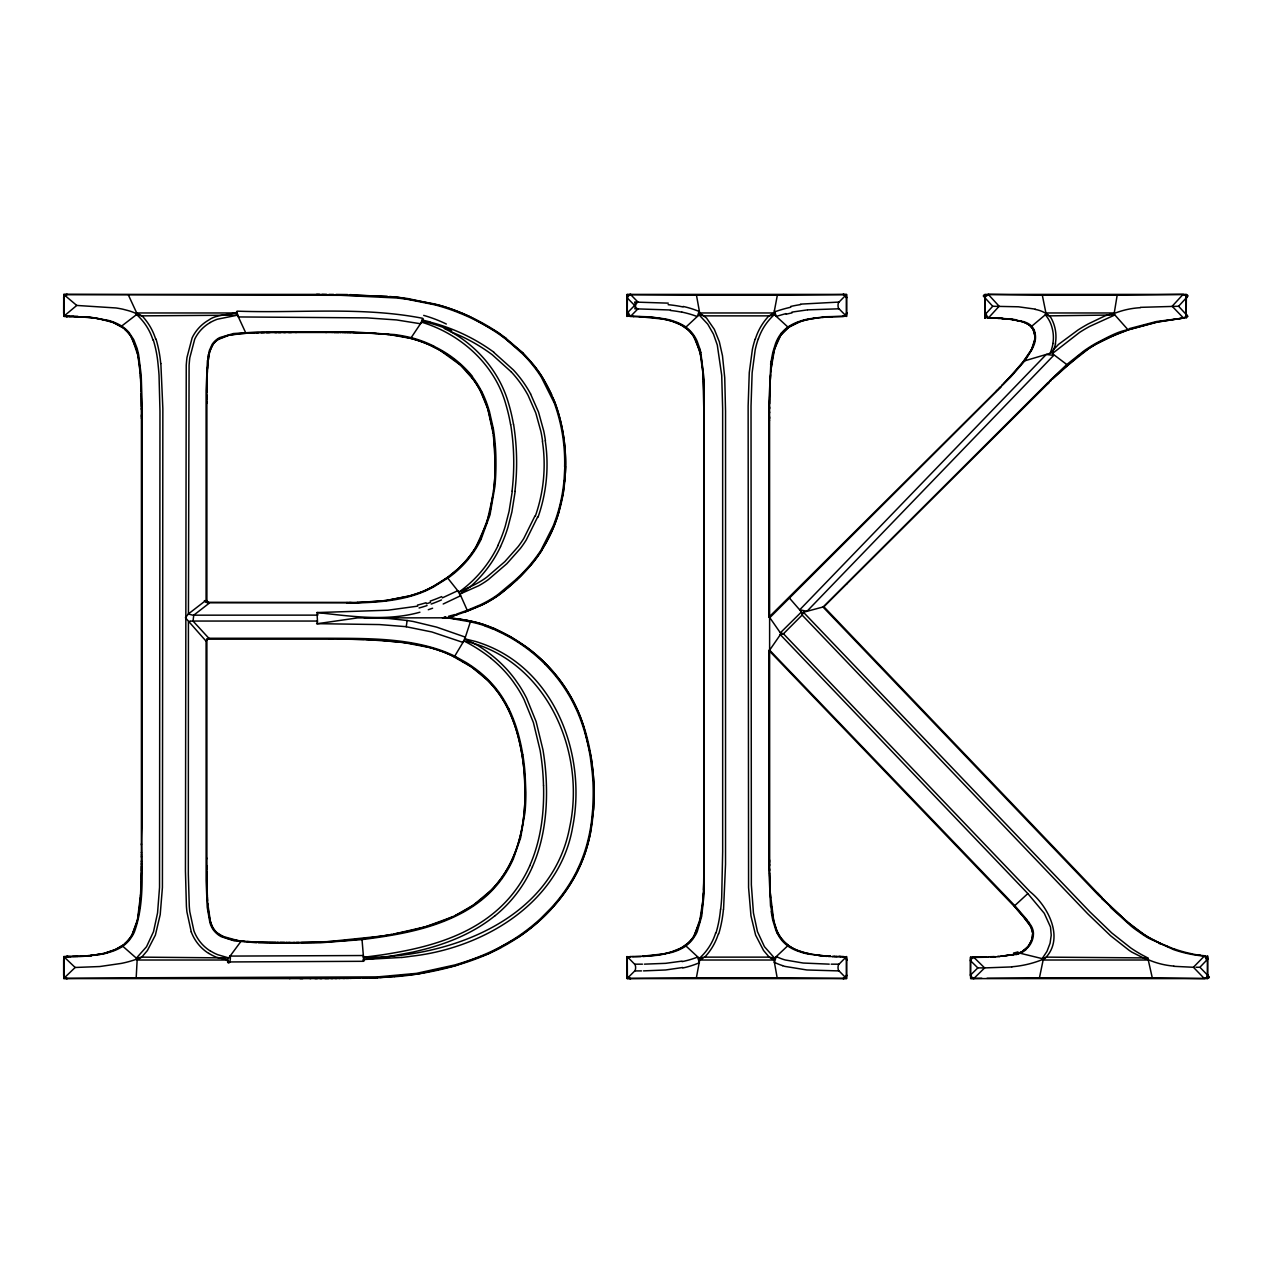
<?xml version="1.0" encoding="UTF-8"?>
<svg xmlns="http://www.w3.org/2000/svg" width="1273" height="1273" viewBox="0 0 1273 1273"><rect width="100%" height="100%" fill="white"/><g stroke="black" fill="none" stroke-linecap="round" stroke-linejoin="round"><path stroke-width="1.5" d="M141.414 857.143L141.414 854.692M141.414 417.878L141.398 844.922M141.398 862.028L141.414 856.283M508.866 708.934A111.276 111.276 62.5 0 0 498.38 691.51L495.102 687.309A110.56 110.544 0 0 0 475.259 668.675A132.408 132.408 0 0 0 465.934 662.39L454.716 656.136A132.997 132.901 20.9 0 0 440.251 650.073C404.273 637.805 365.606 638.441 328.036 638.266L208.852 638.266L206.894 639.173L206.083 641.178L206.131 880.868L207.213 907.235L209.902 922.654A31.3 31.268 73.1 0 0 211.095 925.837A22.453 22.453 0 0 0 213.578 930.229A23.71 23.71 0 0 0 221.247 936.689L234.375 940.89L256.669 942.752M206.894 395.553L207.228 374.039M206.894 866.977L206.894 865.704M206.894 858.734L206.894 639.173L330.598 639.173M206.894 397.526L206.894 395.091M206.894 858.209L207.197 892.707M417.703 606.139L387.835 610.213L316.691 612.584L317.979 614.891L317.136 615.13L317.534 621.956A17.265 11.33 -0.1 0 1 317.12 622.386L316.595 623.659L379.434 624.566L405.641 626.634L431.802 631.949L462.958 642.404L465.361 637.152M704.096 857.97L704.096 847.022M704.096 425.262L704.096 829.455M704.096 856.427L703.539 889.891M769.576 411.943L769.576 420.233M846.465 978.396L846.465 956.723M846.465 316.277L846.465 294.604M141.398 860.882L141.351 871.225M704.08 863.937L704.08 862.537M769.576 412.85L769.656 399.945M64.239 314.829A3.692 3.692 0 0 1 63.65 312.808L63.714 297.373L64.987 295.256L67.342 294.397A3.692 3.692 0 0 0 65.989 294.668M141.398 864.653L141.398 863.333M206.894 392.195L206.91 389.331M769.592 408.665L769.592 407.01M1207.425 956.278L1207.44 978.46M1207.631 978.603L1207.711 955.975M141.383 865.974L141.271 875.999M206.91 388.52L206.942 385.926M206.894 402.889L206.894 602.527L346.877 602.638M704.064 868.122L704.064 866.722M769.624 403.716L769.672 398.783M1207.647 974.959L1207.647 974.911A3.692 3.692 0 0 1 1207.393 976.28M704.049 869.523L704.017 872.323M141.335 872.546L140.507 896.256M206.958 385.035L206.958 384.16M769.672 399.308L770.07 384.366M704.001 873.899L703.937 877.065M206.974 383.268L206.99 382.393M769.688 398.035L769.719 396.142M564.814 466.841L564.05 480.748M565.626 466.857L564.862 480.828M141.255 876.858L141.208 879.452M207.006 381.502L207.022 380.627M769.735 395.505L770.229 380.977M207.053 379.847L207.101 377.524M703.874 880.311L703.221 895.651M141.16 881.043L140.73 892.468M207.133 376.744L207.531 367.961M207.244 373.657L207.388 370.554M137.229 958.967A109.876 109.876 0 0 1 121.126 963.438L99.724 966.541L75.155 967.48L63.809 978.364L136.179 977.791L137.213 958.919L122.781 946.237A34.323 34.307 0 0 0 129.91 939.458L132.312 935.941A39.352 39.336 0 0 0 134.317 932.138C146.65 898.404 140.173 861.2 142.21 826.177L142.178 405.037L141.208 375.217L138.646 354.753A81.695 81.615 79.1 0 0 136.863 347.752L133.776 339.732L129.066 332.539A33.957 33.957 0 0 0 127.395 330.709A35.389 35.373 43.5 0 0 121.683 326.047A49.424 49.408 49.1 0 0 108.555 320.446L90.033 317.104L69.283 316.531M703.38 892.994L702.919 899.963A161.719 161.719 0 0 1 700.85 916.894L694.533 935.146A33.878 33.878 0 0 1 692.241 938.583A33.719 33.703 -41 0 1 685.399 945.266M770.213 381.168L770.881 371.414M704.16 893.248L704.224 380.85M207.435 369.552L208.279 359.925M704.144 893.662L701.678 916.353L697.238 931.597A40.927 40.927 0 0 1 695.758 934.621L692.878 939.06A34.196 34.18 -37.1 0 1 685.892 945.919L699.068 958.155L704.446 957.137L769.226 957.137L774.589 958.155L787.685 945.855A34.228 34.212 37.4 0 1 780.715 938.981A35.915 35.899 53.9 0 1 777.294 933.364M770.308 379.577L770.611 374.803M140.619 894.33L137.468 919.918M703.157 896.653L703.014 898.674M140.444 897.226L140.189 900.616M702.951 899.693L699.545 922.432L693.562 936.721A33.257 33.257 0 0 1 687.786 943.357L681.135 948.019L670.744 952.22M770.865 371.636L771.565 364.683M771.104 368.899L774.525 349.057L780.588 335.563M193.369 618.312L193.798 615.13L209.361 603.084M406.246 626.73L407.137 620.492L413.168 621.463L436.639 627.128L465.043 637.025M193.305 618.996L193.019 621.049L317.136 621.049M493.653 490.71L494.417 483.056A240.056 240.056 0 0 0 495.197 462.624L493.415 435.095M720.709 909.113L721.218 904.005A270.751 270.719 -86.9 0 0 721.696 897.64L722.666 851.557L722.65 408.649L721.711 375.36L717.288 345.015L713.469 334.147L707.772 324.185L699.068 314.845L685.924 327.097A34.196 34.196 0 0 1 692.91 333.956L694.692 336.565A39.447 39.447 0 0 1 697.174 341.259L700.07 349.454M723.557 909.431L725.53 864.367L725.546 411.211L724.735 377.747L722.491 355.819L719.325 341.721L714.344 329.373L706.515 318.043L699.689 312.967L696.474 295.209L627.35 294.7L627.255 316.245M207.419 360.593L206.099 390.461L206.083 600.235L188.324 613.984L185.444 617.755L206.083 641.178M770.786 364.587L768.797 405.482L768.765 617.341L996.027 391.336M512.303 491.123L509.073 511.38L505.238 526.258A143.992 143.992 0 0 1 497.886 545.385M515.167 491.426L511.889 511.985L507.991 527.102A146.904 146.904 0 0 1 500.496 546.626M493.176 494.497L486.732 523.155L475.847 547.199A100.074 100.074 0 0 1 458.312 568.601L448.128 576.987M1055.603 343.917L1052.341 353.592L1066.79 364.524L1084.135 350.759A149.832 149.816 0 0 1 1095.321 343.615C1105.537 338.411 1118.442 330.869 1128.514 329.755L1125.284 330.9A233.739 233.739 0 0 0 1115.132 334.863L1095.735 344.315A149.164 149.164 0 0 0 1084.596 351.412L1078.231 356.09M1185.529 294.413L1117.169 295.209L1114.082 314.081L1127.735 329.452M208.088 356.122L208.39 354.531M209.122 354.674L208.82 356.249A77.796 77.637 -82.9 0 0 208.374 359.941M627.303 978.412L696.379 977.791L699.689 960.017L703.253 957.948M699.068 314.845L704.446 315.863L769.226 315.863L773.984 312.967L777.342 295.209L846.418 294.636M208.963 355.501L209.249 354.021A39.129 39.129 0 0 1 210.22 350.377L211.032 348.166M697.445 316.356L699.275 310.676M987.005 978.285L1039.452 977.791L1043.367 958.919L1019.991 953.191A22.484 22.468 0 0 0 1023.381 951.583L1023.794 951.249A21.386 21.386 0 0 0 1026.324 949.324M490.471 509.518L494.115 486.318A239.117 238.99 -85.9 0 0 495.133 461.749A212.193 212.193 0 0 0 492.492 428.428L488.673 411.816M985.063 297.102L984.936 298.089A3.692 3.692 0 0 1 985.079 297.07L988.596 294.397L1182.681 294.397A3.692 3.692 0 0 1 1184.049 294.668M137.357 920.411L137.118 921.397M1032.069 938.678L1032.674 933.634A20.05 20.034 -55.6 0 1 1023.269 950.501M489.548 513.321L489.23 514.626M774.414 962.42L776.212 956.644L777.055 957.041M411.115 337.759L421.554 322.149C460.746 333.924 494.99 364.555 505.938 404.687A169.134 169.134 0 0 1 510.584 424.657M489.055 515.279L480.319 538.988A100.838 100.822 -47.3 0 1 461.303 565.753A109.924 109.908 0 0 1 448.923 576.398L445.12 579.12A137.977 137.977 0 0 1 433.043 586.535L428.285 588.969A106.741 106.741 0 0 1 416.08 593.982L412.134 595.255M136.816 922.591L132.153 934.621A34.116 34.116 0 0 1 129.273 938.949A33.846 33.83 -40.9 0 1 122.303 945.568A46.512 46.465 0.5 0 1 108.842 951.87L106.471 952.665M1097.374 892.866L1102.291 897.974L823.87 606.76L803.422 612.249L802.547 614.334M532.369 866.897C543.635 841.437 547.199 813.224 546.419 785.584A255.3 255.3 0 0 0 542.95 749.749L536.14 721.696L526.608 698.193A133.442 133.442 0 0 0 519.368 685.558L515.215 679.575A123.64 123.64 0 0 0 505.922 668.357L503.408 665.731A132.535 132.535 0 0 0 492.603 655.961A150.962 150.962 0 0 0 477.805 645.459L464.82 638.855L470.374 621.861L449.894 618.264M209.504 350.155L212.13 344.394A18.745 18.745 0 0 1 213.53 342.517A19.891 19.875 -39.1 0 1 215.105 340.846A20.559 20.559 0 0 1 218.813 338.077A24.601 24.585 0 0 1 219.577 337.647L233.405 333.542L257.751 331.982L352.844 331.903L394.598 334.56A154.717 154.669 9.3 0 1 410.908 337.616M210.22 350.377L212.782 344.84M1031.703 939.904L1028.345 946.189M429.828 321.878L422.015 319.921L422.62 319.221A8.927 5.569 12.2 0 0 422.986 318.966L420.472 323.756L396.555 319.937L367.054 317.884L238.401 316.945L236.762 311.805A10.677 6.667 0 0 0 237.033 312.076C231.336 315.099 216.505 314.097 208.915 319.953A40.816 40.816 0 0 0 192.128 337.87L187.004 357.363A150.946 150.946 0 0 0 186.24 365.224L185.444 871.13L186.415 906.36A178.777 178.777 0 0 0 186.94 912.025L191.252 931.868M534.915 516.026L523.808 538.431A115.493 115.493 0 0 1 518.127 546.658L504.824 561.648L486.716 577.226A83.413 83.413 0 0 1 476.452 583.686A108.81 108.81 0 0 1 470.23 586.758L458.869 592.136L447.555 577.862M537.604 517.061L526.258 539.959A118.325 118.325 0 0 1 520.418 548.408L506.829 563.716L488.434 579.533A85.482 85.482 0 0 1 478.712 585.739L459.999 594.03L467.239 610.292L479.937 605.009A120.712 120.696 -25.7 0 0 488.88 600.395L492.285 598.374A102.524 102.381 -32.4 0 0 498.045 594.459L516.504 579.04M995.709 391.654L1010.555 377.142L1024.813 360.8L1050.098 353.321L1050.496 352.335A43.712 43.696 -80.4 0 0 1052.962 343.487M529.727 865.72C540.834 840.673 544.303 812.874 543.539 785.664M211.334 347.465L212.384 345.476A18.474 18.474 0 0 1 214.341 342.787A19.429 19.429 0 0 1 217.938 339.605L229.474 335.054L248.521 333.017M1031.751 348.802L1034.71 339.652A18.22 18.204 -60.9 0 0 1034.678 335.022L1034.71 335.595A18.204 18.204 0 0 1 1034.678 339.859L1034.551 340.734A23.853 23.805 -61 0 1 1033.66 344.156A37.458 37.363 -59.9 0 1 1031.241 349.9M577.496 869.427L578.26 867.836A147.636 147.636 0 0 0 587.187 843.299L588.619 837.507A176.104 176.104 0 0 0 591.468 821.721L592.9 806.987A224.653 224.653 0 0 0 592.184 772.075L590.37 757.69A204.635 204.603 79.4 0 0 584.275 730.702L582.939 726.485A166.89 166.89 0 0 0 576.876 710.62L574.059 704.653A155.577 155.513 62.9 0 0 544.621 663.854M541.296 919.042C556.842 904.594 569.922 887.408 579.008 868.186A148.289 148.289 0 0 0 587.983 843.506L589.431 837.682A177.09 177.09 0 0 0 592.279 821.833L593.711 807.034A225.607 225.607 0 0 0 592.995 771.995L591.181 757.562A205.446 205.43 79.1 0 0 585.071 730.463L580.472 717.16A161.146 161.146 0 0 0 574.791 704.287A154.415 154.415 0 0 0 557.892 677.491L553.882 672.574A161.305 161.305 0 0 0 526.306 646.986L510.6 636.786L493.813 628.369A120.267 120.267 0 0 0 473.827 621.797L467.334 620.428M781.208 634.511L783.468 633.779L802.276 614.923L801.481 611.915L789.244 597.833M481.051 539.338L490.01 514.817L494.926 486.397A239.897 239.785 -85.8 0 0 495.945 461.733A212.973 212.973 0 0 0 493.288 428.285L493.128 427.808M635.004 304.374L635.577 303.547M1186.102 294.731L1186.181 317.598L1186.372 294.397M1032.26 349.073L1024.86 360.8M803.422 612.249L1089.72 911.691L1111.727 932.918L1130.742 947.939A139.712 139.712 0 0 0 1142.263 955.036L1147.8 957.933L1152.272 977.791L1206.804 978.571M454.604 656.359L463.897 640.86C545.178 658.587 586.201 749.781 569.779 826.67C552.625 920.284 448.43 958.267 363.505 957.328L362.025 939.601C397.653 935.066 434.236 928.956 465.791 910.832A127.921 127.921 0 0 0 482.308 899.454A110.083 110.083 0 0 0 500.178 881.075L502.087 878.465M454.525 656.502L460.38 660.051M1031.21 349.868L1022.776 362.391L1008.773 378.383M132.217 934.509L137.611 919.249A152.219 152.219 0 0 0 140.11 900.616M981.833 978.285L970.615 978.396L970.663 957.503L983.854 957.264M541.407 550.732L549.061 537.222A150.485 150.485 0 0 0 553.819 526.608M131.453 935.798L130.642 937.055A33.241 33.241 0 0 1 124.818 943.611M985.159 317.964L985.254 294.747M240.661 941.781L228.726 957.933L141.749 957.137L136.37 958.171L146.522 946.73L153.508 931.693L157.55 912.932L159.539 887.424L159.968 411.115L159.03 375.28A269.876 269.86 86.6 0 0 158.52 368.899L158.011 363.807A119.614 119.614 0 0 0 153.301 339.971M780.986 335.006L789.005 327.177L800.24 321.623A74.852 74.852 0 0 1 809.533 319.205L811.442 318.839M1050.098 353.321L1058.5 344.426L1078.136 329.914A166.286 166.286 0 0 1 1088.256 323.915L1105.012 315.863L1114.257 312.967L1045.929 312.967L1050.798 317.438A38.938 38.938 0 0 1 1055.317 343.869M1018.32 367.817L1003.474 383.857M1027.82 946.841L1023.062 951.026A20.782 20.734 -11.9 0 1 1019.784 952.697L1021.63 951.87M986.129 313.46L992.733 306.268L1018.448 306.793L1035.235 309.132M1140.401 307.35L1178.591 306.252L1188.075 295.925M551.273 909.033L545.783 914.73A186.16 186.16 0 0 1 519.32 936.578L488.577 953.7L454.254 966.08A318.25 318.25 0 0 1 417.83 973.972L414.664 974.481A285.391 285.391 0 0 1 398.974 976.375L394.773 976.725M1008.28 378.893L1002.217 385.13M1173.833 966.318L1193.39 967.273L1204.338 956.103A126.218 126.17 23.3 0 1 1191.003 954.257A124.993 124.977 30 0 1 1173.706 949.658L1148.739 938.281A117.434 117.402 30.2 0 1 1143.663 935.178L1135.15 929.226A167.224 167.224 0 0 1 1130.917 925.917L1110.342 907.251M628.305 311.885L634.638 305.44A3.692 3.119 44.5 0 0 637.996 308.798L630.724 316.181L650.01 316.85L664.999 318.871A78.576 78.576 0 0 1 671.317 320.366L672.319 320.669M630.803 956.819L627.398 956.835L634.638 964.186A3.739 1.512 -90 0 1 635.625 967.544A3.739 1.512 -90 0 1 634.781 970.901L627.382 978.269L627.255 956.755M846.274 294.715L839.034 302.067L800.446 304.136M1001.644 385.703L1002.567 384.78M1049.859 380.659L1066.79 364.524M1050.209 381.391L1051.164 380.42M1000.721 386.626L998.891 388.472M1001.024 386.928L769.783 617.676M1047.345 383.205L1061.602 370.316M1049.143 382.473L1047.95 383.65M1048.793 382.807L846.8 583.861M780.349 632.824L801.481 611.915M823.233 606.919L1047.122 383.428M823.87 606.76L847.118 583.543M997.045 390.318L997.968 389.395M1052.278 379.322L1077.96 356.297M977.823 967.894L970.678 960.86A3.692 3.135 -45.4 0 1 973.988 957.487L984.634 967.91L977.823 967.894L970.678 974.911A3.628 3.071 45.2 0 0 974.068 978.269L984.634 967.91L1011.876 966.907M1014.247 906.121L1027.836 893.582L780.349 634.686M517.061 579.629L506.988 588.524M1063.019 368.995L1088.924 348.484A146.236 146.236 0 0 1 1105.187 339.318L1109.706 337.218M1052.341 353.592L1079.695 332.333A163.358 163.358 0 0 1 1089.624 326.445L1114.862 314.972L1049.779 315.863L1045.308 314.797L1045.929 315.529A31.045 31.029 0 0 1 1050.655 323.485A35.405 35.389 59.9 0 1 1052.214 328.339A40.816 40.8 0 0 1 1053.153 333.335A36.949 36.917 -78.9 0 1 1052.914 343.487M1021.185 321.417L1023.206 322.053A32.271 32.223 41.4 0 1 1024.51 322.578L1027.311 323.851A17.551 17.551 0 0 1 1029.284 325.14A12.794 12.794 0 0 1 1032.753 328.975L1033.469 330.55A17.615 17.551 72.2 0 1 1034.312 333.224L1034.599 334.735L1033.469 330.55A12.714 12.635 59.7 0 0 1031.719 327.543L1031.098 326.763L1046.151 314.081L1042.316 295.209L985.875 294.413M121.699 326.031L137.213 314.081A46.512 46.512 0 0 0 127.809 310.501L122.685 309.164A122.797 122.797 0 0 0 116.066 307.971L76.762 305.44L63.745 316.309M506.288 589.097L498.539 595.159A103.431 103.304 -32.3 0 1 492.683 599.042L488.705 601.429A122.733 122.717 -25.6 0 1 480.271 605.725L467.525 611.056M495.133 915.605C473.54 933.189 447.141 943.802 420.297 950.342A352.414 352.414 0 0 1 412.961 952.077L386.833 956.962L363.33 959.556L363.632 961.306L363.362 955.53L230.095 956.087M447.937 577.13L433.043 586.519A108.698 108.682 0 0 1 420.599 592.391M122.685 945.314L115.684 949.419L105.245 952.968M1023.333 950.851L1022.251 951.536M459.999 594.03L470.23 586.758A123.942 123.942 0 0 0 500.544 546.658M210.331 322.451L212.607 321.242A47.372 47.372 0 0 1 217.365 319.221L237.542 315.147L245.832 333.065M501.626 947.287L501.689 947.255A189.216 189.168 -30 0 0 541.311 919.042M500.862 946.746L500.91 946.714A237.049 237.049 0 0 1 456.18 964.536M460.508 595.796L457.739 590.72L442.32 597.896M63.952 978.285L63.873 956.787M460.365 595.859L443.195 604.007M455.4 915.462L473.285 905.151L491.107 890.273A107.393 107.393 0 0 0 506.765 869.825C517.045 852.417 522.264 832.447 524.158 812.429A210.013 210.013 0 0 0 525.049 792.299L524.317 773.904A228.822 228.822 85.4 0 0 522.535 758.167C519.193 736.065 512.701 713.962 500.066 695.297A103.781 103.781 0 0 0 487.702 680.355L471.567 667.004L451.39 655.42A125.916 125.916 0 0 0 439.487 650.551L433.266 648.53A168.657 168.657 0 0 0 417.48 644.727L409.731 643.342M452.265 916.942L425.373 926.792L393.707 934.08M1110.295 336.947L1128.435 329.787M466.905 610.419L456.434 614.159M420.583 592.343L408.824 596.194M466.077 611.581L482.069 604.898A111.053 111.053 0 0 0 502.071 592.566L507.704 587.919A266.216 266.216 0 0 0 513.544 582.843L515.358 581.188A186.988 186.988 0 0 0 520.673 576.16L530.841 565.132A140.746 140.746 0 0 0 546.626 541.9L551.591 531.828A156.547 156.547 0 0 0 558.465 513.449L563.239 493.16L565.451 472.394A183.455 183.455 0 0 0 564.353 442.145C561.823 421.029 555.601 400.231 545.019 381.725A131.246 131.246 0 0 0 534.469 366.083L522.216 352.35L505.922 338.268M466.936 611.263L464.518 612.138M1019.912 953.222L1018.623 953.668M432.613 608.223L428.269 609.735M465.218 611.899L456.434 614.891M1018.416 953.27L1019.323 952.936L1015.583 954.114M1129.135 328.673L1156.457 321.528L1186.134 317.709A4.631 3.342 50.9 0 0 1187.041 317.359M430.592 602.415L426.407 603.784M457.134 614.652L451.024 616.578M455.288 615.257L449.464 617.039M776.355 316.356L786.014 313.588M801.465 320.669L802.467 320.366A79.992 79.976 1.4 0 1 808.769 318.887L825.031 316.754L846.418 316.245M672.239 952.347L658.634 955.196L642.945 956.548M448.955 617.198L447.937 617.5M411.656 595.382L388.026 600.235M108.985 952.49L99.994 954.082M456.211 964.648L416.462 973.368L377.874 976.868M456.45 965.443L418.085 973.956L379.815 977.6M455.177 614.525L448.557 616.275M1183.619 317.995L1183.174 318.075A3.692 3.692 0 0 0 1184.638 317.55M669.884 952.475L665.652 953.493M408.347 596.321L385.624 600.538L351.905 603.036M419.915 612.218C386.149 621.685 351.221 616.243 317.136 612.552M190.091 621.256L188.42 621.813L188.324 873.93L189.279 906.137A175.976 175.976 0 0 0 189.788 911.723L193.926 930.849A40.72 40.704 0 0 0 210.427 951.09M107.012 953.031L94.854 954.909M105.802 953.334L99.628 954.575M1016.029 954.384L1001.103 956.103M445.55 617.007L444.738 617.198M1015.106 954.225L1004.827 955.768M682.758 967.496L665.62 969.978L643.501 970.885M665.254 953.588L664.379 953.763M1013.849 954.495L1011.255 954.973M681.946 961.131L665.572 963.343L644.409 964.154M1158.43 321.814L1128.546 329.739L1155.55 322.387L1183.11 318.091L1159.337 321.639M664.14 953.811L642.451 956.214M637.98 302.083L630.756 294.731A3.628 3.071 -44.9 0 0 627.414 298.105L634.527 305.329M769.226 315.863L774.605 314.845L787.86 327.018A48.167 48.167 0 0 1 801.481 320.748M810.806 318.95L809.533 319.189A77.176 77.08 -1.4 0 0 802.626 320.812L801.64 321.162A45.701 45.685 22.4 0 0 788.289 327.543A34.657 34.657 0 0 0 785.441 330.009A33.241 33.241 0 0 0 781.893 333.812A38.285 38.27 -61.7 0 0 776.769 342.708L773.809 351.794A105.388 105.373 -82.4 0 0 772.186 360.275M99.771 954.129L97.957 954.432M391.591 934.477L384.86 935.623M811.426 318.839L812.938 318.584M99.405 954.623L91.258 955.371M812.715 318.616L814.052 318.393M813.161 318.536L825.62 317.088M382.377 936.021L325.092 941.94M814.274 318.361L816.295 318.075M1010.762 955.052L1005.575 955.705M95.395 955.227L90.526 955.45M387.74 600.267L386.292 600.442A297.452 297.452 0 0 1 357.633 602.336M363.505 957.328L381.152 954.989A491.028 491.028 0 0 0 395.219 952.681C430.051 946.523 465.457 936.085 493.319 913.378A128.637 128.637 0 0 0 529.775 865.735M91.672 955.705L89.81 955.514M362.025 939.601L320.398 942.784L274.682 943.086M807.177 309.912L794.718 311.694A137.548 131.151 3.2 0 0 791.854 312.156M90.94 955.784L87.487 955.737L88.728 955.625M401.759 957.423L363.617 959.524M1005.415 956.039L1000.626 956.134M807.687 309.864L839.034 308.798L846.274 316.15M822.278 317.375L831.619 316.77M87.169 955.768L88.187 956.039L80.04 956.198M87.646 956.087L86.835 955.8M87.423 956.103L79.578 956.564M394.455 976.757L377.81 977.696M317.136 623.738L357.49 617.898L447.714 617.819M1000.18 956.5L997.809 956.325M999.719 956.532L997.125 956.691M826.193 317.057L830.107 316.834M996.775 956.723L990.044 956.707M995.581 956.787L993.131 956.58M994.69 956.835L991.731 956.644M324.154 941.988L316.054 942.322M642.165 956.23L644.902 956.103A143.34 143.34 0 0 0 662.31 954.177L672.096 951.806A45.573 45.542 4.1 0 0 685.447 945.378M991.603 956.978L988.803 956.755M830.68 316.802L832.256 316.738M249.19 332.985L254.918 332.794M831.89 316.754L842.949 316.516A3.692 3.692 0 0 0 846.593 312.824M377.381 976.884L136.179 977.791M377.604 977.696L369.075 977.982M641.337 956.262L635.227 956.421M377.906 977.68L353.814 978.285M988.5 957.105L979.669 957.041M77.128 956.309L81.758 956.118A146.14 146.14 0 0 0 97.957 954.464M78.862 956.596L77.955 956.278M986.161 956.85L984.618 956.898M986.957 957.169L983.838 956.93M237.033 312.967L136.688 312.967L141.749 315.863L237.542 315.147M77.78 956.294L67.962 956.484M640.987 956.628L632.506 956.803M315.529 942.338L312.935 942.418M77.796 956.628L67.103 956.5M76.475 956.325L72.545 956.421M981.929 956.978L973.988 957.169A3.692 3.692 0 0 0 970.376 960.86M363.489 961.306L230.047 961.942M977.966 957.089L979.096 957.057M367.07 978.03L363.044 978.125M312.41 942.434L307.398 942.513M976.264 957.121L977.393 957.089M256.7 332.762L258.308 332.73M357.633 602.4L348.547 602.527M262.715 332.651L241.663 333.431A147.143 147.143 0 0 0 237.224 333.844L227.437 335.531L219.974 338.347A24.012 23.996 -29.9 0 0 219.227 338.777A20.177 20.177 0 0 0 215.646 341.435M973.574 957.169L970.678 957.232M359.559 978.189L350.027 978.332M634.575 956.437L632.013 956.469M261.204 332.683L264.243 332.635M352.732 603.02C375.678 602.575 399.149 601.111 420.806 592.884A111.833 111.817 -15.6 0 0 433.345 587.076L449.417 577.035A110.671 110.671 0 0 0 461.892 566.31A101.617 101.617 -47.4 0 0 481.067 539.338M70.906 956.787L67.31 956.5A3.692 3.692 0 0 0 66.291 956.644M263.606 332.651L269.94 332.587M351.3 978.316L346.24 978.38M348.77 978.348L338.952 978.444M266.503 332.619L268.985 332.587M351.062 603.036L351.889 602.495M631.36 956.484L630.724 956.484A3.692 3.692 0 0 0 627.064 960.176M342.962 978.412L344.983 978.396M351.062 602.511L346.861 603.068M66.896 956.5L68.312 956.803M66.276 956.5L63.984 956.516A3.835 0.812 -89.6 0 0 63.841 956.516M67.453 956.819L63.984 956.835L75.155 967.48M269.796 332.587L276.973 332.539M1199.055 967.257L1195.984 967.273M339.986 978.444L327.416 978.523M334.942 978.476L336.947 978.46M274.857 332.555L280.856 332.524M350.218 602.511L206.894 602.527M306.968 942.513L305.265 942.513M642.467 964.17L634.638 964.186M641.528 970.901L634.638 970.917M330.916 978.507L332.921 978.491M324.901 978.523L328.673 978.507M237.033 311.153C298.773 313.413 361.707 306.347 422.795 318.33M278.389 332.539L291.453 332.492M283.688 332.508L285.454 332.508M319.921 978.539L326.906 978.523M314.94 978.555L321.894 978.539M317.375 978.555L309.96 978.571M288.605 332.508L296.37 332.492M304.836 942.513L301.415 942.513M299.998 978.587L310.835 978.571M302.815 978.587L289.464 978.587M63.65 294.397L319.65 294.397M627.398 294.397L846.593 294.397L846.593 316.484M316.579 294.397L387.294 296.291M63.745 294.556L340.639 295.304L396.508 297.977A307.43 307.43 0 0 1 408.076 299.441L434.586 304.772A208.04 208.024 20.3 0 1 455.575 311.471L462.624 314.304A199.877 199.877 0 0 1 505.492 338.841L522.503 353.783A134.747 134.699 57.5 0 1 541.359 377.238L553.644 401.743M696.474 295.209L777.342 295.209M1042.316 295.209L1117.169 295.209M699.689 312.967L773.984 312.967M295.67 332.492L326.461 332.476M325.745 332.476L332.126 332.476M332.03 332.476L335.595 332.476M346.877 602.527L347.704 602.527M317.136 615.13L192.828 615.177L188.436 614.047L189.088 365.431A149.466 149.45 87.5 0 1 189.82 357.729L194.737 339.111A38.285 38.254 -67.8 0 1 210.347 322.483M329.468 639.173L333.24 639.157M332.937 639.157L338.141 639.157M337.631 639.157L339.971 639.157M296.259 942.513L332.428 941.511A573.502 573.502 0 0 0 372.066 937.517C404.162 932.902 436.989 926.585 465.393 910.131A127.093 127.093 0 0 0 481.799 898.833A109.796 109.78 -39.9 0 0 499.541 880.582A110.099 110.099 0 0 0 512.573 858.543C521.659 838.175 524.937 815.707 525.065 793.54A234.693 234.693 0 0 0 522.057 754.937M229.792 961.942L227.501 961.831L227.994 960.017L137.15 960.017L141.749 957.137L147.397 950.533L155.386 935.082L160.207 914.619L162.419 887.52L162.849 408.553L160.859 363.473M699.689 960.017L773.984 960.017L777.167 977.791L846.45 978.38M696.379 977.791L777.167 977.791M1039.452 977.791L1152.272 977.791M63.65 978.603L290.037 978.587M627.398 978.603L846.593 978.603L846.593 956.516M970.678 978.603L1203.956 978.603A3.692 3.692 0 0 0 1205.308 978.332M321.989 294.397L326.652 294.413M334.115 332.476L339.048 332.476M336.215 332.476L340.782 332.492M339.764 639.157L342.326 639.157M341.403 639.157L346.304 639.173M343.042 639.173L364.349 639.492M293.665 942.513L298.837 942.529M288.51 942.513L294.493 942.513M286.186 942.497L290.164 942.513M1193.422 967.273L1204.067 978.285A4.933 3.485 90 0 0 1207.95 975.166M328.991 294.413L333.653 294.429M287.221 942.513L280.155 942.481M284.627 942.497L263.606 942.291M340.4 332.492L343.36 332.508M831.189 964.17L839.034 964.186L846.274 956.835L840.244 956.787M64.032 316.484L66.164 316.5M346.956 639.173L349.248 639.189M277.116 942.466L278.326 942.481M335.977 294.445L347.64 294.572M66.085 316.5L77.796 316.372M342.501 332.492L345.938 332.524M344.219 332.508L348.516 332.555M275.907 942.466L274.077 942.45M274.077 943.07L258.292 942.8M829.232 964.154L803.199 963.04L785.266 959.985A53.211 52.782 68.5 0 1 777.103 956.93M989.137 318.155L1002.806 318.234M68.344 316.181L64.032 316.15L64.032 294.731L76.762 305.44M69.219 316.197L67.31 316.5A3.692 3.692 0 0 1 66.291 316.356M364.126 617.755L388.599 618.503L407.137 620.492M273.472 942.434L271.658 942.418M68.615 316.516L73.516 316.261M346.797 332.539L368.343 333.08M271.054 942.418L268.81 942.386M990.744 317.804L988.564 317.773L999.146 306.252L988.596 294.763M989.678 318.17L994.563 317.884M633.938 316.547L630.724 316.516A3.692 3.692 0 0 1 627.064 312.824M351.205 639.221L375.185 639.953M840.992 956.469L839.687 956.453M349.375 332.555L351.093 332.587M633.286 316.547L641.528 316.738M268.062 942.37L258.324 942.147M839.687 956.453L834.229 956.675M990.76 318.186L996.743 317.948M349.98 294.62L398.067 297.341L434.793 303.992A208.645 208.645 20.3 0 1 455.861 310.723L462.942 313.572M352.844 332.619L376.585 333.526M835.931 956.707L842.949 956.484A3.692 3.692 0 0 1 846.593 960.176M73.85 316.595L78.417 316.722M262.859 942.275L256.08 942.068M836.425 956.389L832.335 956.612M639.062 316.659L664.251 319.205A76.81 76.762 -1.4 0 1 671.142 320.876L681.135 324.981L687.802 329.643A33.257 33.257 0 0 1 693.562 336.295L699.307 349.661A76.698 76.603 75.8 0 1 700.007 352.541L700.421 354.276M834.467 956.325L831.667 956.596M994.563 318.266L998.509 318.011M365.733 639.539L400.963 642.117M77.78 316.706L81.758 316.866A145.074 145.074 0 0 1 99.23 318.743L113.202 322.515L122.669 327.67M78.48 316.738L94.345 318.027L108.062 320.78A48.772 48.724 51.9 0 1 121.285 326.604A34.864 34.864 0 0 1 126.839 331.266A33.448 33.432 0 0 1 128.462 333.049A32.573 32.557 0 0 1 130.626 335.913L136.131 347.975A80.454 80.406 79.2 0 1 137.834 354.912L140.332 374.151M257.114 942.1L242.284 941.161M641.894 316.754L644.902 316.897A144.549 144.549 0 0 1 661.037 318.6L672.128 321.194A45.526 45.526 -30.9 0 1 685.479 327.622M255.873 942.068L247.01 941.574M998.191 317.995L997.268 318.361M830.696 956.548C823.87 956.357 832.781 956.023 829.885 956.15M997.761 318.377L1001.517 318.155M998.382 318.409L1001.644 318.584A144.374 144.374 0 0 1 1010.953 319.412L1020.946 321.353M369.186 333.128L370.045 333.16M371.366 333.224L385.592 334.258M375.758 639.969L380.563 640.255M827.896 956.055L826.479 955.959M826.925 956.373L824.092 956.182M1001.485 318.568L1009.537 318.807M827.243 956.007L825.254 955.88M1002.774 318.648L1010.285 318.887M826.018 955.928L823.663 955.752M377.89 333.621L389.395 334.64M382.521 640.383L408.267 643.12M823.631 956.134L818.634 955.657M824.602 955.832L823.138 955.705M447.269 617.771L442.288 617.755M447.475 618.041L449.91 618.026M823.567 955.752L822.39 955.641M447.905 618.089L450.578 618.089M244.989 941.415L241.329 941.065L242.141 941.161M389.618 296.498L396.587 297.166A309.419 309.419 0 0 1 408.187 298.63L441.079 305.743A206.656 206.656 0 0 1 452.647 309.53A209.679 209.679 0 0 1 469.976 316.691L498.014 332.571L523.076 353.21M822.597 955.657L808.832 954.177A77.908 77.892 0 0 1 801.767 952.49M822.278 955.625L821.34 955.546M668.293 303.149L634.654 302.067A3.739 1.512 90 0 1 635.625 305.425A3.739 1.512 90 0 1 634.781 308.798L670.553 310.007M1191.13 953.779A122.463 122.447 -34.5 0 0 1204.353 955.737L1204.91 955.8M449.464 617.978L455.384 618.614M450.769 618.105L457.755 618.901M386.849 334.369L393.214 335.101M820.862 955.482L815.675 954.845M240.915 941.033L239.738 940.89M1009.298 319.237L1011.287 318.998M240.74 941.002L230.89 939.394M1009.839 319.3L1012.942 319.221M819.51 955.339L814.434 954.655M390.652 334.783L410.702 338.395A115.509 115.509 0 0 1 428.444 344.474A123.64 123.64 0 0 1 439.853 350.17L460.683 365.303L473.556 379.831A92.834 92.834 0 0 1 480.287 390.604L487.718 408.601L493.16 433.441M455.575 618.63L462.608 619.617M1010.873 319.412L1015.233 319.571M402.427 642.308L430.21 647.655A148.209 148.129 17.4 0 1 433.266 648.53M457.962 618.933L460.158 619.235M238.226 940.699L221.613 936.021A23.248 23.248 0 0 1 214.182 929.783A22.087 22.087 0 0 1 211.811 925.519A30.138 30.122 68.6 0 1 210.65 922.416L210.252 921.047M1012.528 319.634L1024.129 321.719M460.365 619.267L464.995 619.999M801.958 951.933A76.109 76.03 -0.6 0 0 809.612 953.795L814.64 954.686M462.815 619.649L467.111 620.381M1014.82 320L1016.22 320.255A63.65 63.65 0 0 1 1019.1 320.86L1022.999 321.989A31.777 31.777 0 0 1 1025.099 322.785L1026.452 323.406M465.17 620.031L470.437 621.049M227.994 960.017L216.203 957.137A50.156 50.156 0 0 1 208.788 953.35M1147.8 957.933L1046.74 957.137L1042.173 958.617L1046.979 951.377L1050.082 943.229L1051.227 935.162L1050.511 927.046L1044.29 913.33L1027.836 893.582M141.749 315.863L136.306 314.781M464.82 638.855L475.736 641.512A94.409 94.409 0 0 1 481.099 643.295C554.917 668.85 586.98 754.825 572.627 827.195C559.579 903.353 482.833 948.401 411.084 956.246A261.665 261.665 0 0 1 401.775 957.487M1183.142 317.677L1172.162 306.252L1182.76 294.747A4.981 3.517 90 0 1 1186.659 297.723M228.726 957.933L217.985 954.782A49.424 49.424 0 0 1 214.135 953.063L210.475 951.026M230.668 939.347L226.164 938.026M781.208 633.015L783.468 633.779L1029.952 891.625C1049.413 907.219 1065.517 940.986 1043.144 960.017L1147.594 960.017L1131.792 952.109A151.105 151.105 0 0 1 1129.103 950.31L1110.613 935.782L1087.651 913.712L802.181 615.114M433.266 648.53L437.498 649.866M66.053 978.364L67.342 978.603A3.692 3.692 0 0 1 65.989 978.332L64.255 976.916A3.692 3.692 0 0 1 63.65 974.911L63.65 960.176A3.692 3.692 0 0 1 64.239 958.171M485.522 625.154L481.926 623.993A127.618 127.586 15.8 0 0 470.533 621.081M485.252 625.918L481.687 624.757A126.902 126.87 16 0 0 470.358 621.876M438.342 650.153L440.012 650.726M1173.961 948.958L1160.037 943.213M1166.657 946.141L1167.564 946.507M224.907 937.549L217.047 932.823A20.957 20.957 0 0 1 213.068 927.969A22.771 22.771 0 0 1 212.002 925.948L210.538 922.034M773.984 960.017L769.226 957.137L763.561 950.501L755.589 935.05L750.975 915.908L748.572 887.504L748.142 406.055L749.272 372.591L752.375 349.391A92.961 92.961 0 0 1 755.144 339.191M493.478 629.117L504.745 634.495M1164.859 945.378L1163.061 944.598M1161.278 943.786L1156.871 941.686M1159.305 943.754L1159.814 943.102L1149.153 937.58A116.75 116.686 31.1 0 1 1144.093 934.493L1127.703 922.193L1101.782 898.611M444.229 328.466L451.151 331.919A179.366 179.366 0 0 1 492.158 354.674L511.285 371.923M433.775 346.065L428.555 343.646A116.336 116.336 0 0 0 411.147 337.631M433.425 346.781L428.985 344.712A115.891 115.859 25.4 0 0 410.924 338.443M1154.261 940.365L1155.995 941.256M461.415 660.639L462.449 661.228M451.151 331.919C478.632 347.338 500.162 373.371 508.707 403.859A172.03 172.03 0 0 1 513.433 424.164M493.844 352.414L513.401 369.966A116.32 116.32 0 0 1 530.618 393.962M774.589 958.155L764.452 946.698L757.467 931.661L753.441 912.932L751.356 884.83L751.022 406.071L752.136 372.814L755.175 349.995A87.773 87.757 0 0 1 758.262 338.904M1126.191 920.904L1105.951 901.714M124.802 329.373L126.823 331.266A33.082 33.082 0 0 1 130.642 335.929L131.453 337.186M1110.868 906.631L1098.201 894.903L822.979 606.998M545.258 663.233L540.786 658.921A166.254 166.254 0 0 0 505.095 633.811A161.735 161.735 0 0 0 493.813 628.353M544.685 663.806L540.229 659.509A165.426 165.426 0 0 0 504.729 634.527M846.274 978.269L839.034 970.917L806.891 969.978L784.995 966.414A70.827 70.492 -48.2 0 1 782.497 965.698M1105.235 900.982L1103.07 898.786M1207.329 974.911L1199.898 967.241L1206.47 960.399A4.471 2.275 77.2 0 0 1204.974 956.787M1207.663 975.261L1209.35 977.012M1178.591 306.252L1187.948 316.404M983.233 295.925L992.733 306.268M208.852 638.266L193.019 621.049L190.711 621.129A5.872 2.705 2.4 0 0 190.234 621.367M1015.297 907.426L1016.029 908.254M1015.424 907.569L768.765 650.296L768.797 867.311L770.547 906.392M1016.427 908.699L1023.508 916.831M1015.87 908.063L1022.537 915.685M1023.301 916.576L1030.446 926.187A22.914 22.882 64.2 0 1 1030.987 927.221L1032.626 932.902A14.369 14.353 0 0 0 1031.846 929.147A17.138 17.138 61.7 0 0 1030.987 927.221A31.141 31.141 0 0 0 1028.6 923.355L1028.011 922.479A79.578 79.292 52.4 0 0 1025.927 919.997L1023.938 917.356M1026.659 919.408L1014.772 905.628L769.624 650.169L780.986 633.747L769.576 617.341M472.219 376.681L474.208 379.354A93.709 93.693 0 0 1 482.037 392.259M471.583 377.174L473.556 379.831A92.945 92.929 0 0 1 481.321 392.625A112.008 111.992 73.1 0 1 488.625 411.831M1028.648 922.002L1031.146 925.805A23.853 23.805 61.8 0 1 1031.719 926.855A17.742 17.727 65.9 0 1 1032.689 929.179A14.639 14.624 0 0 1 1033.421 932.823L1033.453 933.602A20.288 20.288 0 0 1 1026.165 949.117M64.191 976.821L63.65 974.911M132.217 338.475L137.993 355.565A127.857 127.857 0 0 1 139.409 364.762A191.396 191.396 0 0 1 140.173 372.368L141.112 390.015M530.586 393.993L538.511 412.038L543.762 431.054A158.138 158.138 0 0 1 545.449 440.776M128.478 295.209L137.213 314.081M551.591 394.678L542.043 376.808A135.543 135.495 57.4 0 0 523.012 353.273M774.414 310.723L776.275 316.372M553.039 398.051L554.391 401.456M775.957 928.351C779.665 939.665 789.435 948.226 800.749 951.552A75.059 75.059 0 0 0 809.628 953.811M699.259 962.324L697.429 956.644M775.671 927.54L774.636 924.309M210.475 921.843L207.706 903.337M489.453 411.593L493.112 427.696M774.414 923.498L773.984 921.859M210.188 920.856L209.058 915.542A103.527 103.527 0 0 1 208.199 909.017L208.088 908.095M773.745 920.888L770.276 892.994M700.802 352.366L704.176 379.991M1034.981 332.826L1035.363 334.91A18.649 18.618 87.2 0 1 1035.347 339.684L1035.204 340.671A25.858 25.842 -71.4 0 1 1034.249 344.331M522.837 754.809L523.346 758.04A229.586 229.586 85.4 0 1 525.113 773.841L525.876 792.299A210.809 210.809 0 0 1 524.985 812.508L520.641 837.793L513.321 858.893A111.61 111.61 0 0 1 502.103 878.481M771.343 906.312L770.849 901.252M702.951 373.339L700.261 353.56L695.551 339.7A35.183 35.183 0 0 0 692.273 334.433A33.719 33.719 0 0 0 685.431 327.734M207.817 904.848L207.499 899.868M703.03 374.342L703.38 379.815M770.595 898.038L770.213 891.593M140.412 375.28L140.619 378.654M207.531 900.648L207.435 898.706M703.412 380.675L703.953 396.746M207.467 899.486L207.356 897.051M770.213 891.816L769.688 875.044M207.419 898.308L206.942 880.868M770.133 889.97L769.879 883.51M207.324 896.192L207.213 893.566M140.905 384.239L141.16 391.766M769.847 881.887L769.656 873.023M141.16 391.67L141.223 394.232M141.208 393.532L141.271 397.049M141.239 394.932L141.414 418.292M703.969 397.542L704.001 399.117M769.672 874.233L769.576 420.17M141.287 397.892L141.383 406.596M704.001 399.913L704.049 403.509M769.624 868.902L769.64 870.541M206.926 879.85L206.894 874.758M704.064 404.894L704.08 407.694M970.376 974.911L971.442 977.505L974.052 978.603A3.692 3.692 0 0 1 970.376 974.911L970.376 957.232M769.592 863.985L769.592 865.624M141.398 407.996L141.398 409.476M704.08 409.094L704.08 410.479M206.894 873.739L206.894 871.989M769.576 859.943L769.576 862.394M704.096 421.283L702.919 373.053A157.104 157.104 0 0 0 700.5 354.26M704.096 828.214L704.096 842.853M206.894 398.56L206.894 401.456M206.894 399.483L206.894 396.826M206.894 401.281L206.894 403.414M206.894 868.234L206.894 869.491M141.414 414.903L141.414 416.892M141.398 843.776L141.414 852.83M984.936 294.397L984.936 318.139M769.576 416.876L769.576 418.531M704.096 420.345L704.096 425.978M704.096 842.328L704.096 847.77M627.064 294.397L627.064 316.484M627.064 956.516L627.064 978.603M141.414 852.258L141.414 855.122M63.65 298.089A3.692 3.692 0 0 1 64.255 296.068M204.38 600.585A6.795 3.214 34.4 0 1 205.685 602.32M207.594 367.977A111.738 111.738 0 0 1 208.899 355.485M501.26 946.476A188.563 188.547 -29.9 0 0 540.739 918.454L550.652 908.461A162.673 162.673 0 0 0 577.592 869.475M485.188 626.109A119.407 119.089 22.6 0 1 493.399 629.308M64.016 315.672A3.883 0.827 -83.1 0 1 63.841 316.038M136.529 314.526A56.553 56.553 0 0 1 152.967 340.066M122.845 946.316A48.708 48.708 0 0 1 109.017 952.379M443.895 617.294A21.482 19.7 85.3 0 1 447.078 617.58M63.841 294.843A3.883 0.827 83.4 0 1 64.016 295.193M501.307 947.605A237.908 237.908 0 0 1 456.418 965.332M578.34 869.841A163.501 163.501 0 0 1 551.193 908.954M545.21 663.281A156.436 156.388 63.2 0 1 574.791 704.287L577.608 710.302A167.606 167.606 0 0 1 583.718 726.231L591.181 757.53A235.76 235.76 0 0 1 593.759 781.765L593.584 809.055L590.386 833.21A167.4 167.4 0 0 1 587.983 843.506L586.026 850.269A145.17 145.17 0 0 1 578.26 869.793M485.459 625.345A120.267 119.948 22.6 0 1 493.733 628.544M516.456 578.976A155.417 155.386 -43 0 0 540.882 550.397L553.071 526.29A160.859 160.859 0 0 0 563.971 480.733M553.803 401.679A174.783 174.783 0 0 1 564.639 466.825M541.566 550.843A156.213 156.181 -43 0 1 517.013 579.565M564.782 480.812A161.655 161.655 0 0 1 553.866 526.624M554.567 401.393A175.579 175.579 0 0 1 565.451 466.841M462.926 313.619A200.673 200.673 0 0 1 505.986 338.204M230.063 955.721A4.01 1.289 -83.5 0 1 229.84 961.37A4.01 1.289 -83.5 0 1 227.899 962.213M463.865 640.924A157.9 157.9 0 0 1 490.837 658.141M498.077 545.481A122.845 122.845 0 0 1 458.869 592.152M421.745 321.098A157.072 144.12 24.3 0 1 451.644 330.741M423.686 315.386A135.161 131.437 35.8 0 1 446.33 324.026M208.74 953.445A43.377 43.377 0 0 1 191.236 931.868M141.908 315.704A59.163 59.163 0 0 1 155.672 339.143M156.022 339.048A125.247 125.247 0 0 1 160.716 363.489M429.797 322.053A186.733 186.733 0 0 1 493.94 352.271M545.242 440.792A158.298 158.298 0 0 1 538.018 517.204M511.285 371.923A113.44 113.44 0 0 1 528.072 395.33L535.79 412.993L540.945 431.642A155.274 155.274 0 0 1 542.584 441.174M542.393 441.206A155.417 155.417 0 0 1 535.312 516.17M510.712 424.641A240.502 240.502 0 0 1 512.048 491.092M513.56 424.148A243.366 243.366 0 0 1 514.913 491.394M532.416 866.913A131.501 131.501 0 0 1 495.181 915.669M490.789 658.205A129.639 129.639 0 0 1 501.355 667.752L503.822 670.33A120.776 120.776 0 0 1 512.908 681.278L516.949 687.134A130.53 130.53 0 0 1 524.046 699.498L533.403 722.571L540.086 750.243A252.452 252.452 0 0 1 543.507 785.664M206.178 641.178A3.66 2.244 -45.6 0 1 208.852 638.409M440.028 650.694A126.266 126.234 11.4 0 1 454.366 656.82M522.805 754.809A193.671 193.671 79.1 0 0 517.984 732.93A148.511 148.48 74.1 0 0 508.945 708.902M522.01 754.937A192.78 192.78 79.3 0 0 517.22 733.153A147.732 147.7 74.1 0 0 508.213 709.268A110.512 110.496 62.3 0 0 497.743 691.987L494.481 687.834A109.764 109.749 0 0 0 474.765 669.327A131.549 131.549 0 0 0 465.52 663.074A144.597 143.881 31.2 0 0 462.354 661.403M209.345 602.861A3.724 2.275 43.7 0 1 206.465 600.22M427.06 605.566A122.558 102.111 -23.9 0 1 419.056 607.985M441.476 599.917A183.089 165.745 -26.6 0 1 431.181 604.054M426.089 602.718A120.537 113.79 -25.1 0 1 417.48 605.073M441.779 596.591A177.074 173.589 -30.9 0 1 430.147 601.127M482.085 392.243A112.772 112.74 73.1 0 1 489.405 411.609M433.695 346.24A111.403 111.403 0 0 1 472.474 376.474M433.329 346.956A110.592 110.592 0 0 1 471.837 376.967M394.503 335.276A148.989 148.957 1.2 0 1 410.718 338.332M208.724 353.385A40.911 40.784 -72.3 0 1 209.584 350.17M208.549 354.562A48.151 47.722 -77.4 0 1 208.788 353.401M207.642 360.609A82.856 82.538 -80.1 0 1 208.295 356.154M214.119 343.026A19.541 19.541 0 0 1 215.63 341.419M208.947 354.642A40.418 40.402 0 0 1 210.029 350.33M67.135 316.818A4.901 3.469 0 0 1 64.111 312.887M64.111 960.113A4.901 3.469 0 0 1 67.135 956.166M1153.29 940.142A145.281 145.281 0 0 1 1126.287 920.809M1200.439 955.339A126.616 126.616 0 0 1 1198.514 955.068M1204.353 955.705A3.692 3.692 0 0 1 1206.486 956.644M1207.472 958.108A3.692 3.692 0 0 1 1207.695 959.396M1032.021 348.961A107.759 107.759 0 0 1 1018.114 367.626M1173.849 966.096A80.485 80.485 0 0 1 1147.18 959.205M1043.462 959.158A103.893 103.893 0 0 1 1011.86 966.764M781.049 634.718A4.105 1.448 -29.1 0 1 780.158 634.861M1035.188 309.403A29.406 29.406 0 0 1 1046.39 313.731M1113.875 313.604A82.936 82.936 0 0 1 1140.417 307.684M823.774 606.664A4.169 1.432 46.6 0 1 823.424 607.157M627.064 978.396A3.867 0.796 0.7 0 1 627.112 978.269M1207.6 978.253A3.835 0.796 -0.5 0 1 1207.647 978.396M780.556 633.015A4.137 1.225 26.6 0 1 781.367 633.238M1186.325 317.375A3.835 0.812 -0.7 0 1 1186.372 317.518M801.306 952.236A46.624 46.624 0 0 1 787.621 945.966M771.422 364.667A141.032 140.635 -81.6 0 1 772.027 360.259M770.595 364.571A144.883 144.342 -82.2 0 1 771.024 361.341M771.215 361.373A106.661 106.661 0 0 1 772.997 351.73L775.575 343.455A39.574 39.574 0 0 1 781.208 333.271M781.256 333.319A33.719 33.703 0 0 1 784.9 329.436A35.151 35.135 0 0 1 787.86 327.018M1191.146 953.652A127.157 126.934 27.3 0 1 1174.008 948.831M1026.563 919.488A80.358 80.072 52.9 0 1 1028.552 922.082M777.262 933.38A44.125 44.109 65.8 0 1 775.925 930.436L772.822 920.395A110.433 110.385 77.2 0 1 771.231 911.42M771.565 911.373A153.365 152.394 82.5 0 1 770.945 906.344M788.194 945.202A33.75 33.734 40.6 0 1 781.367 938.487A35.564 35.564 0 0 1 777.978 933.014A43.25 43.234 60.8 0 1 776.657 930.117L773.586 920.22A109.144 109.096 77.6 0 1 772.011 911.309M772.09 911.293A149.052 148.432 82 0 1 771.47 906.296M685.956 946.014A47.308 47.308 0 0 1 672.271 952.252M700.039 349.454A78.48 78.433 75.6 0 1 700.771 352.366M672.287 320.748A47.356 47.356 0 0 1 685.972 327.002M630.66 316.038A4.901 3.469 -89.6 0 1 626.746 312.999M846.927 312.999A4.917 3.469 89.6 0 1 843.012 316.038M1031.098 326.763A13.812 13.78 57.2 0 0 1028.87 324.854A18.745 18.697 51.2 0 0 1026.452 323.437M1024.113 321.735A33.066 32.907 14.2 0 1 1024.781 321.989L1026.802 322.817A19.397 19.397 0 0 1 1029.348 324.233A13.653 13.621 49 0 1 1031.703 326.238L1032.371 327.018A12.762 12.746 0 0 1 1034.201 330.28M1034.201 344.315A37.283 37.092 -63.2 0 1 1032.18 349.025M1034.265 330.264A17.981 17.949 81.7 0 1 1035.029 332.81M718.386 933.745A59.37 59.37 0 0 1 704.59 957.296M755.287 339.239A59.338 59.338 0 0 1 769.083 315.704M699.418 962.722A91.163 90.749 72.5 0 1 682.869 967.973M782.545 965.586A55.805 55.455 74.6 0 1 774.445 962.356M715.681 932.838A56.633 56.617 0 0 1 699.291 958.394M758.374 338.936A56.601 56.601 0 0 1 774.382 314.59M683.14 306.443A94.107 92.372 -11.9 0 1 698.972 311.392M774.827 311.805A134.429 131.501 10.2 0 1 790.804 307.223M697.158 957.248A92.038 91.592 63.4 0 1 682.042 961.624M838.891 970.901A3.739 1.512 90 0 1 838.032 967.544A3.739 1.512 90 0 1 838.891 964.186M720.534 909.097A120.044 120.044 0 0 1 716.015 932.934M723.414 909.415A125.661 125.661 0 0 1 718.736 933.857M838.875 308.798A3.739 1.512 -90 0 1 838.032 305.425A3.739 1.512 -90 0 1 838.891 302.083M786.173 314.208A139.823 134.079 4.1 0 1 792.013 312.887M790.628 306.459A136.545 131.183 4.1 0 1 800.526 304.613M844.27 294.668A3.692 3.692 0 0 0 842.901 294.397A3.612 3.612 0 0 1 846.545 298.089A3.692 3.692 0 0 0 846.004 296.068M630.135 315.624A4.328 2.212 74.8 0 1 628.21 311.885M668.134 304.693A121.126 115.604 -3.8 0 1 683.012 306.952M670.489 310.485A119.63 116.05 -8.2 0 1 681.882 312.203M681.914 312.108A97.544 96.35 -20.1 0 1 696.936 316.452M636.07 303.913A3.644 2.323 -38.5 0 1 636.866 303.26M628.353 313.174A3.596 1.464 90 0 1 627.653 315.784M1209.223 977.489A4.821 3.628 58.3 0 1 1206.788 978.38M1204.895 956.15A4.71 3.326 -83.9 0 1 1207.966 959.269M1206.502 958.601A3.564 1.448 -89.8 0 1 1206.931 957.01M1017.939 951.886A35.389 32.891 -10 0 1 1013.563 953.016M1018.686 953.875A38.572 38.333 -8.6 0 1 1016.077 954.591M1185.768 296.068A3.692 3.692 0 0 1 1186.372 298.089M1186.372 314.415A3.692 3.692 0 0 1 1185.847 316.309M1186.595 314.542A4.806 3.373 83.8 0 1 1183.635 317.661M1185.513 294.604A4.821 3.596 -57.4 0 1 1187.566 295.129M987.275 294.668A3.692 3.692 0 0 1 988.628 294.397M983.743 295.129A4.821 3.596 57.4 0 1 985.811 294.604M988.023 317.263A4.344 2.196 73.8 0 1 986.034 313.46M986.209 314.733A3.596 1.448 90 0 1 985.493 317.438M629.403 978.332A3.692 3.692 0 0 0 630.756 978.603A3.612 3.596 0 0 1 627.112 974.911A3.692 3.692 0 0 0 628.146 977.521M846.004 976.932A3.692 3.692 0 0 0 846.593 974.911A3.612 3.596 0 0 1 842.901 978.555A3.692 3.692 0 0 0 844.27 978.332M843.012 956.946A4.901 3.469 -89.5 0 1 846.927 960.001M801.513 951.695A45.685 45.669 -21.5 0 1 788.114 945.33M626.746 960.001A4.901 3.469 89.5 0 1 630.66 956.946M1053.694 355.358L806.939 611.311L799.762 609.783L1046.247 354.467L1053.694 355.358M988.516 318.155L986.034 317.088L984.936 314.542A3.692 3.692 0 0 0 988.596 318.155M630.756 294.445A3.612 3.596 0 0 0 627.112 298.089A3.692 3.692 0 0 1 630.756 294.397M984.984 317.773A3.851 0.843 0.8 0 0 984.936 317.948"/></g></svg>
